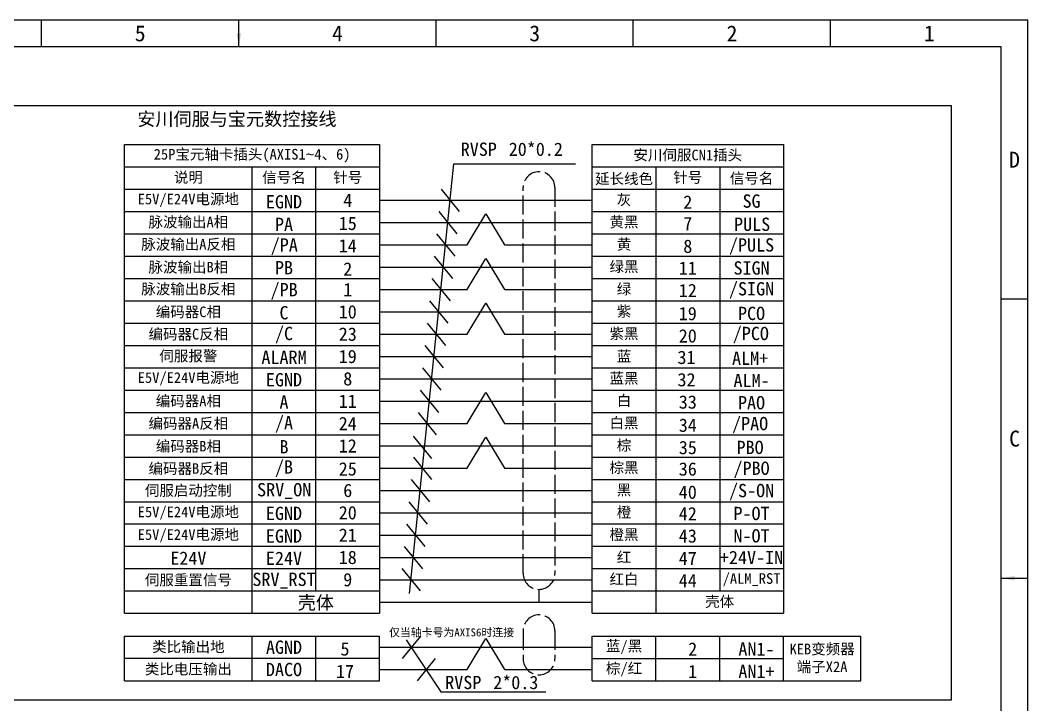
# Model space of a CAD drawing. Header units: millimetres. Extents: x 547 to 2149, y 622 to 1790.
# Drawn here: x 654.1 to 843.7, y 943.6 to 1072.4 of the extents above; entities that cross this region are included whole.
import ezdxf

# ---------------------------------------------------------------- set-up
doc = ezdxf.new("R2010")
doc.units = ezdxf.units.MM
doc.linetypes.add('ACAD_ISO02W100', pattern=[15, 12, -3])
for name, color, linetype in [('中文标注', 3, 'Continuous'), ('仅图框使用', 7, 'Continuous'), ('元器件与线路', 7, 'Continuous'), ('文字标注特殊', 2, 'Continuous'), ('英文数字标注', 3, 'Continuous'), ('虚线', 7, 'ACAD_ISO02W100')]:
    doc.layers.add(name, color=color, linetype=linetype)
doc.styles.get("Standard").update_dxf_attribs({"font": 'txt', "bigfont": 'gbcbig.shx'})
doc.dimstyles.new('ISO-25', dxfattribs={"dimtxt": 2.5, "dimasz": 2.5, "dimexe": 1.25, "dimexo": 0.625, "dimtad": 1, "dimtxsty": 'Standard', "dimcen": 2.5, "dimadec": 0, "dimazin": 0, "dimtfac": 1, "dimtmove": 0, "dimatfit": 3, "dimfxl": 0, "dimarcsym": 0})

msp = doc.modelspace()

# ---------------------------------------------------------------- linework, layer by layer
at = {"layer": '仅图框使用'}
for p, q in [((843.73, 1072.38), (546.73, 1072.38)), ((658.11, 1067.38), (658.11, 1072.38)), ((732.36, 1067.38), (732.36, 1072.38)), ((769.48, 1067.38), (769.48, 1072.38)), ((806.61, 1067.38), (806.61, 1072.38)), ((843.73, 862.38), (843.73, 1072.38)), ((838.73, 1067.38), (551.73, 1067.38)), ((838.73, 867.38), (838.73, 1067.38)), ((843.73, 1019.88), (838.73, 1019.88))]:
    msp.add_line(p, q, dxfattribs=at)
at = {"layer": '元器件与线路'}
for p, q in [((673.73, 1048.99), (721.73, 1048.99)), ((673.73, 960.79), (673.73, 1048.99)), ((721.73, 1048.99), (721.73, 960.79)), ((761.73, 1048.99), (773.73, 1048.99)), ((761.73, 960.79), (761.73, 1048.99)), ((773.73, 1048.99), (785.73, 1048.99)), ((785.73, 1048.99), (797.73, 1048.99)), ((797.73, 1048.99), (797.73, 960.79)), ((673.73, 1044.79), (721.73, 1044.79)), ((697.73, 960.79), (697.73, 1044.79)), ((709.73, 964.99), (709.73, 1044.79)), ((761.73, 1044.79), (797.73, 1044.79)), ((773.73, 1044.79), (773.73, 960.79)), ((785.73, 1044.79), (785.73, 964.99)), ((673.73, 1040.59), (721.73, 1040.59)), ((761.73, 1040.59), (797.73, 1040.59)), ((721.73, 1038.49), (761.73, 1038.49)), ((673.73, 1036.39), (721.73, 1036.39)), ((761.73, 1036.39), (797.73, 1036.39)), ((721.73, 1034.29), (761.73, 1034.29)), ((673.73, 1032.19), (721.73, 1032.19)), ((761.73, 1032.19), (797.73, 1032.19)), ((721.73, 1030.09), (738.23, 1030.09)), ((745.23, 1030.09), (761.73, 1030.09)), ((673.73, 1027.99), (721.73, 1027.99)), ((761.73, 1027.99), (797.73, 1027.99)), ((721.73, 1025.89), (761.73, 1025.89)), ((673.73, 1023.79), (721.73, 1023.79)), ((761.73, 1023.79), (797.73, 1023.79)), ((721.73, 1021.69), (738.23, 1021.69)), ((745.23, 1021.69), (761.73, 1021.69)), ((673.73, 1019.59), (721.73, 1019.59)), ((761.73, 1019.59), (797.73, 1019.59)), ((721.73, 1017.49), (761.73, 1017.49)), ((673.73, 1015.39), (721.73, 1015.39)), ((761.73, 1015.39), (797.73, 1015.39)), ((721.73, 1013.29), (738.23, 1013.29)), ((745.23, 1013.29), (761.73, 1013.29)), ((673.73, 1011.19), (721.73, 1011.19)), ((761.73, 1011.19), (797.73, 1011.19)), ((721.73, 1009.09), (761.73, 1009.09)), ((673.73, 1006.99), (721.73, 1006.99)), ((761.73, 1006.99), (797.73, 1006.99)), ((721.73, 1004.89), (761.73, 1004.89)), ((673.73, 1002.79), (721.73, 1002.79)), ((761.73, 1002.79), (797.73, 1002.79)), ((721.73, 1000.69), (761.73, 1000.69)), ((673.73, 998.59), (721.73, 998.59)), ((761.73, 998.59), (797.73, 998.59)), ((721.73, 996.49), (738.23, 996.49)), ((745.23, 996.49), (761.73, 996.49)), ((673.73, 994.39), (721.73, 994.39)), ((761.73, 994.39), (797.73, 994.39)), ((721.73, 992.29), (761.73, 992.29)), ((673.73, 990.19), (721.73, 990.19)), ((761.73, 990.19), (797.73, 990.19)), ((721.73, 988.09), (738.23, 988.09)), ((745.23, 988.09), (761.73, 988.09)), ((673.73, 985.99), (721.73, 985.99)), ((761.73, 985.99), (797.73, 985.99)), ((721.73, 983.89), (761.73, 983.89)), ((673.73, 981.79), (721.73, 981.79)), ((761.73, 981.79), (797.73, 981.79)), ((773.73, 981.79), (773.73, 977.59)), ((721.73, 979.69), (761.73, 979.69)), ((673.73, 977.59), (721.73, 977.59)), ((761.73, 977.59), (797.73, 977.59)), ((773.73, 977.59), (773.73, 973.39)), ((721.73, 975.49), (761.73, 975.49)), ((673.73, 973.39), (721.73, 973.39)), ((761.73, 973.39), (797.73, 973.39)), ((773.73, 973.39), (773.73, 969.19)), ((721.73, 971.29), (761.73, 971.29)), ((673.73, 969.19), (721.73, 969.19)), ((761.73, 969.19), (797.73, 969.19)), ((773.73, 969.19), (773.73, 964.99)), ((721.73, 967.09), (761.73, 967.09)), ((673.73, 964.99), (721.73, 964.99)), ((751.73, 962.89), (751.73, 965.29)), ((761.73, 964.99), (797.73, 964.99)), ((721.73, 962.89), (761.73, 962.89)), ((673.73, 960.79), (721.73, 960.79)), ((761.73, 960.79), (797.73, 960.79)), ((673.73, 956.49), (721.73, 956.49)), ((673.73, 948.09), (673.73, 956.49)), ((697.73, 948.09), (697.73, 956.49)), ((709.73, 948.09), (709.73, 956.49)), ((721.73, 948.09), (721.73, 956.49)), ((761.73, 948.09), (761.73, 956.49)), ((761.73, 956.49), (812.29, 956.49)), ((773.73, 948.09), (773.73, 956.49)), ((785.73, 948.09), (785.73, 956.49)), ((797.73, 948.09), (797.73, 956.49)), ((812.29, 948.09), (812.29, 956.49)), ((721.73, 954.39), (761.73, 954.39)), ((721.73, 952.29), (673.73, 952.29)), ((761.73, 952.29), (797.73, 952.29)), ((721.73, 950.19), (738.23, 950.19)), ((745.23, 950.19), (761.73, 950.19)), ((673.73, 948.09), (721.73, 948.09)), ((761.73, 948.09), (812.29, 948.09))]:
    msp.add_line(p, q, dxfattribs=at)
msp.add_lwpolyline([(829.35, 1056.24), (560.39, 1056.24), (560.39, 944.5), (829.35, 944.5)], close=True, dxfattribs=at)
for points in [[(738.23, 1030.09), (741.69, 1035.94), (745.23, 1030.09)], [(738.23, 1021.69), (741.69, 1027.54), (745.23, 1021.69)], [(738.23, 1013.29), (741.69, 1019.14), (745.23, 1013.29)], [(738.23, 996.49), (741.69, 1002.34), (745.23, 996.49)], [(738.23, 988.09), (741.69, 993.94), (745.23, 988.09)], [(738.23, 950.19), (741.69, 956.04), (745.23, 950.19)]]:
    msp.add_lwpolyline(points, dxfattribs=at)
at = {"layer": '英文数字标注', "color": 4}
for p, q in [((727.38, 964.52), (735.71, 1045.34)), ((735.71, 1045.34), (758.57, 1045.34)), ((733.29, 1040.59), (736.73, 1036.39)), ((732.86, 1036.39), (736.29, 1032.19)), ((732.42, 1032.19), (735.86, 1027.99)), ((731.99, 1027.99), (735.43, 1023.79)), ((731.56, 1023.79), (734.99, 1019.59)), ((731.12, 1019.59), (734.56, 1015.39)), ((730.69, 1015.39), (734.13, 1011.19)), ((730.26, 1011.19), (733.69, 1006.99)), ((729.82, 1006.99), (733.26, 1002.79)), ((729.39, 1002.79), (732.83, 998.59)), ((728.96, 998.59), (732.39, 994.39)), ((728.06, 994.09), (731.5, 989.89)), ((728.09, 990.14), (731.52, 985.94)), ((727.65, 985.94), (731.09, 981.74)), ((727.22, 981.74), (730.66, 977.54)), ((726.79, 977.54), (730.22, 973.34)), ((726.35, 973.34), (729.79, 969.14)), ((725.93, 969.19), (729.36, 964.99)), ((729.41, 956.49), (725.98, 952.29)), ((726.75, 955.8), (733.26, 946.03)), ((732.21, 952.29), (728.77, 948.09)), ((733.26, 946.03), (753.02, 946.03))]:
    msp.add_line(p, q, dxfattribs=at)
at = {"layer": '虚线', "ltscale": 0.3}
for p, q in [((748.73, 968.29), (748.73, 1040.87)), ((754.73, 1040.87), (754.73, 968.29)), ((748.73, 957.49), (748.73, 952.21)), ((754.73, 957.49), (754.73, 952.26))]:
    msp.add_line(p, q, dxfattribs=at)
for centre, start, end in [((751.73, 1040.87), 0, 180), ((751.73, 968.29), 180, 0), ((751.73, 957.49), 0, 180), ((751.73, 952.21), 180, 0)]:
    msp.add_arc(centre, 3, start, end, dxfattribs=at)

# ---------------------------------------------------------------- texts
at = {"layer": '中文标注', "attachment_point": 5}
for s, insert, char_height, width in [('{\\fSimSun|b0|i0|c134|p2;安川伺服与宝元数控接线}', (694.87, 1053.63), 2.5, 268.9576), ('{\\fSimSun|b0|i0|c134|p2;25P宝元轴卡插头(AXIS1\\f@Arial Unicode MS|b0|i0|c134|p34;~\\fSimSun|b0|i0|c134|p2;4、6)}', (697.73, 1046.89), 2, 48), ('{\\fSimSun|b0|i0|c134|p2;安川伺服CN1插头}', (779.73, 1046.89), 2, 36), ('{\\fSimSun|b0|i0|c134|p2;说明}', (685.73, 1042.69), 2, 24), ('{\\fSimSun|b0|i0|c134|p2;信号名}', (703.73, 1042.69), 2, 12), ('{\\fSimSun|b0|i0|c134|p2;针号}', (715.73, 1042.69), 2, 12), ('{\\fSimSun|b0|i0|c134|p2;延长线色}', (767.73, 1042.43), 2, 12), ('{\\fSimSun|b0|i0|c134|p2;针号}', (779.73, 1042.69), 2, 12), ('{\\fSimSun|b0|i0|c134|p2;信号名}', (791.73, 1042.52), 2, 12), ('{\\fSimSun|b0|i0|c134|p2;脉波输出A相}', (685.73, 1034.29), 2, 24), ('{\\fSimSun|b0|i0|c134|p2;黄黑}', (767.73, 1034.29), 2, 12), ('{\\fSimSun|b0|i0|c134|p2;脉波输出A反相}', (685.73, 1030.09), 2, 24), ('{\\fSimSun|b0|i0|c134|p2;黄}', (767.73, 1030.09), 2, 12), ('{\\fSimSun|b0|i0|c134|p2;编码器C相}', (685.73, 1017.4), 2, 24), ('{\\fSimSun|b0|i0|c134|p2;紫}', (767.73, 1017.49), 2, 12), ('{\\fSimSun|b0|i0|c134|p2;编码器C反相}', (685.73, 1013.2), 2, 24), ('{\\fSimSun|b0|i0|c134|p2;紫黑}', (767.73, 1013.29), 2, 12), ('{\\fSimSun|b0|i0|c134|p2;编码器A相}', (685.73, 1000.62), 2, 24), ('{\\fSimSun|b0|i0|c134|p2;白}', (767.73, 1000.69), 2, 12), ('{\\fSimSun|b0|i0|c134|p2;编码器A反相}', (685.73, 996.4), 2, 24), ('{\\fSimSun|b0|i0|c134|p2;白黑}', (767.73, 996.49), 2, 12), ('{\\fSimSun|b0|i0|c134|p2;伺服启动控制}', (685.73, 983.79), 2, 24), ('{\\fSimSun|b0|i0|c134|p2;黑}', (767.73, 983.89), 2, 12), ('{\\fSimSun|b0|i0|c134|p2;红}', (767.73, 971.29), 2, 12), ('{\\fSimSun|b0|i0|c134|p2;壳体}', (709.73, 962.64), 2.5, 24), ('{\\fSimSun|b0|i0|c134|p2;壳体}', (785.73, 962.89), 2, 24), ('{\\fSimSun|b0|i0|c134|p2;蓝/黑}', (767.73, 954.39), 2, 12), ('{\\fSimSun|b0|i0|c134|p2;类比输出地}', (685.73, 954.39), 2, 24), ('{\\fSimSun|b0|i0|c134|p2;KEB变频器端子X2A}', (805.01, 952.29), 2, 14.558), ('{\\fSimSun|b0|i0|c134|p2;类比电压输出}', (685.73, 950.19), 2, 24), ('{\\fSimSun|b0|i0|c134|p2;棕/红}', (767.73, 950.19), 2, 12)]:
    msp.add_mtext(s, dxfattribs=dict(at, insert=insert, char_height=char_height, width=width))
at = {"layer": '中文标注', "color": 6, "char_height": 2, "attachment_point": 5}
for s, insert, width in [('{\\fSimSun|b0|i0|c134|p2;E5V/E24V电源地}', (685.73, 1038.49), 24), ('{\\fSimSun|b0|i0|c134|p2;灰}', (767.73, 1038.49), 12), ('{\\fSimSun|b0|i0|c134|p2;脉波输出B相}', (685.73, 1025.8), 24), ('{\\fSimSun|b0|i0|c134|p2;绿黑}', (767.73, 1025.89), 12), ('{\\fSimSun|b0|i0|c134|p2;脉波输出B反相}', (685.73, 1021.69), 24), ('{\\fSimSun|b0|i0|c134|p2;绿}', (767.73, 1021.69), 12), ('{\\fSimSun|b0|i0|c134|p2;伺服报警}', (685.73, 1009.09), 24), ('{\\fSimSun|b0|i0|c134|p2;蓝}', (767.73, 1009.09), 12), ('{\\fSimSun|b0|i0|c134|p2;E5V/E24V电源地}', (685.73, 1004.89), 24), ('{\\fSimSun|b0|i0|c134|p2;蓝黑}', (767.73, 1004.89), 12), ('{\\fSimSun|b0|i0|c134|p2;编码器B相}', (685.73, 992.12), 24), ('{\\fSimSun|b0|i0|c134|p2;棕}', (767.73, 992.29), 12), ('{\\fSimSun|b0|i0|c134|p2;编码器B反相}', (685.73, 987.92), 24), ('{\\fSimSun|b0|i0|c134|p2;棕黑}', (767.73, 988.09), 12), ('{\\fSimSun|b0|i0|c134|p2;E5V/E24V电源地}', (685.73, 979.62), 24), ('{\\fSimSun|b0|i0|c134|p2;橙}', (767.73, 979.69), 12), ('{\\fSimSun|b0|i0|c134|p2;E5V/E24V电源地}', (685.73, 975.36), 24), ('{\\fSimSun|b0|i0|c134|p2;橙黑}', (767.73, 975.49), 12), ('{\\fSimSun|b0|i0|c134|p2;红白}', (767.73, 967.09), 12)]:
    msp.add_mtext(s, dxfattribs=dict(at, insert=insert, width=width))
at = {"layer": '仅图框使用', "char_height": 3, "attachment_point": 5}
for s, insert, width in [('{\\fSimSun|b0|i0|c134|p2;5}', (676.67, 1069.88), 37.125), ('{\\fSimSun|b0|i0|c134|p2;4}', (713.8, 1069.88), 37.125), ('{\\fSimSun|b0|i0|c134|p2;3}', (750.92, 1069.88), 37.125), ('{\\fSimSun|b0|i0|c134|p2;2}', (788.05, 1069.88), 37.125), ('{\\fSimSun|b0|i0|c134|p2;1}', (825.17, 1069.88), 37.125), ('{\\fSimSun|b0|i0|c134|p2;D}', (841.23, 1046.13), 5), ('{\\fSimSun|b0|i0|c134|p2;C}', (841.23, 993.63), 5)]:
    msp.add_mtext(s, dxfattribs=dict(at, insert=insert, width=width))
at = {"layer": '文字标注特殊', "insert": (735.27, 957.11), "char_height": 1.5, "width": 26.7499, "attachment_point": 5}
msp.add_mtext('{\\fSimSun|b0|i0|c134|p2;仅当轴卡号为AXIS6时连接}', dxfattribs=at)
at = {"layer": '英文数字标注', "color": 4, "char_height": 2.5, "width": 25.4349, "attachment_point": 1}
for s, insert in [('{\\fSimSun|b0|i0|c134|p2;RVSP} {\\fSimSun|b0|i0|c134|p2;20*0.2}', (736.99, 1049.35)), ('{\\fSimSun|b0|i0|c134|p2;RVSP} {\\fSimSun|b0|i0|c134|p2;2*0.3}', (734.07, 949.02))]:
    msp.add_mtext(s, dxfattribs=dict(at, insert=insert))
at = {"layer": '英文数字标注', "color": 6, "attachment_point": 5}
for s, insert, char_height, width in [('{\\fSimSun|b0|i0|c134|p2;EGND}', (703.73, 1038.19), 2.5, 12), ('{\\fSimSun|b0|i0|c134|p2;4}', (715.73, 1038.49), 2.5, 12), ('{\\fSimSun|b0|i0|c134|p2;2}', (779.73, 1038.15), 2.5, 12), ('{\\fSimSun|b0|i0|c134|p2;SG}', (791.73, 1038.32), 2.5, 12), ('{\\fSimSun|b0|i0|c134|p2;PB}', (703.73, 1025.81), 2.5, 12), ('{\\fSimSun|b0|i0|c134|p2;2}', (715.73, 1025.56), 2.5, 12), ('{\\fSimSun|b0|i0|c134|p2;11}', (779.73, 1025.72), 2.5, 12), ('{\\fSimSun|b0|i0|c134|p2;SIGN}', (791.73, 1025.74), 2.5, 12), ('{\\fSimSun|b0|i0|c134|p2;/PB}', (703.76, 1021.38), 2.5, 12), ('{\\fSimSun|b0|i0|c134|p2;1}', (715.73, 1021.69), 2.5, 12), ('{\\fSimSun|b0|i0|c134|p2;12}', (779.73, 1021.52), 2.5, 12), ('{\\fSimSun|b0|i0|c134|p2;/SIGN}', (791.73, 1021.54), 2.5, 12), ('{\\fSimSun|b0|i0|c134|p2;ALARM}', (703.73, 1008.95), 2.5, 12), ('{\\fSimSun|b0|i0|c134|p2;19}', (715.73, 1009.09), 2.5, 12), ('{\\fSimSun|b0|i0|c134|p2;31}', (779.49, 1008.92), 2.5, 12.4901), ('{\\fSimSun|b0|i0|c134|p2;ALM+}', (791.46, 1008.78), 2.5, 12), ('{\\fSimSun|b0|i0|c134|p2;EGND}', (703.73, 1004.71), 2.5, 12), ('{\\fSimSun|b0|i0|c134|p2;8}', (715.73, 1004.89), 2.5, 12), ('{\\fSimSun|b0|i0|c134|p2;32}', (779.49, 1004.72), 2.5, 12.4901), ('{\\fSimSun|b0|i0|c134|p2;ALM-}', (791.73, 1004.59), 2.5, 12), ('{\\fSimSun|b0|i0|c134|p2;B}', (703.73, 992.12), 2.5, 12), ('{\\fSimSun|b0|i0|c134|p2;12}', (715.73, 992.29), 2.5, 12), ('{\\fSimSun|b0|i0|c134|p2;35}', (779.73, 991.96), 2.5, 12), ('{\\fSimSun|b0|i0|c134|p2;PBO}', (791.46, 991.98), 2.5, 12), ('{\\fSimSun|b0|i0|c134|p2;/B}', (703.73, 988.01), 2.5, 12), ('{\\fSimSun|b0|i0|c134|p2;25}', (715.73, 987.93), 2.5, 12), ('{\\fSimSun|b0|i0|c134|p2;36}', (779.73, 987.92), 2.5, 12), ('{\\fSimSun|b0|i0|c134|p2;/PBO}', (791.74, 987.78), 2.5, 12), ('{\\fSimSun|b0|i0|c134|p2;EGND}', (703.73, 979.57), 2.5, 12), ('{\\fSimSun|b0|i0|c134|p2;20}', (715.73, 979.69), 2.5, 12), ('{\\fSimSun|b0|i0|c134|p2;42}', (779.73, 979.52), 2.5, 12), ('{\\fSimSun|b0|i0|c134|p2;P-OT}', (791.73, 979.55), 2.5, 12), ('{\\fSimSun|b0|i0|c134|p2;EGND}', (703.73, 975.31), 2.5, 12), ('{\\fSimSun|b0|i0|c134|p2;21}', (715.73, 975.49), 2.5, 12), ('{\\fSimSun|b0|i0|c134|p2;43}', (779.73, 975.32), 2.5, 12), ('{\\fSimSun|b0|i0|c134|p2;N-OT}', (791.73, 975.34), 2.5, 12), ('{\\fSimSun|b0|i0|c134|p2;伺服重置信号}', (685.73, 966.96), 2, 24), ('{\\fSimSun|b0|i0|c134|p2;\\H0.8333x;SRV_RST}', (703.73, 966.94), 3, 12), ('{\\fSimSun|b0|i0|c134|p2;9}', (715.73, 967.09), 2.5, 12), ('{\\fSimSun|b0|i0|c134|p2;44}', (779.73, 966.92), 2.5, 12), ('{\\fSimSun|b0|i0|c134|p2;/ALM_RST}', (791.73, 967.09), 2, 12)]:
    msp.add_mtext(s, dxfattribs=dict(at, insert=insert, char_height=char_height, width=width))
at = {"layer": '英文数字标注', "attachment_point": 5}
for s, insert, char_height, width in [('{\\fSimSun|b0|i0|c134|p2;PA}', (703.73, 1033.96), 2.5, 12), ('{\\fSimSun|b0|i0|c134|p2;15}', (715.73, 1034.13), 2.5, 12), ('{\\fSimSun|b0|i0|c134|p2;7}', (779.73, 1034.09), 2.5, 12), ('{\\fSimSun|b0|i0|c134|p2;PULS}', (791.84, 1033.96), 2.5, 12), ('{\\fSimSun|b0|i0|c134|p2;/PA}', (703.79, 1029.78), 2.5, 12), ('{\\fSimSun|b0|i0|c134|p2;14}', (715.73, 1029.93), 2.5, 12), ('{\\fSimSun|b0|i0|c134|p2;8}', (779.73, 1029.83), 2.5, 12), ('{\\fSimSun|b0|i0|c134|p2;/PULS}', (791.73, 1029.79), 2.5, 12), ('{\\fSimSun|b0|i0|c134|p2;C}', (703.73, 1017.32), 2.5, 12), ('{\\fSimSun|b0|i0|c134|p2;10}', (715.73, 1017.49), 2.5, 12), ('{\\fSimSun|b0|i0|c134|p2;PCO}', (791.73, 1017.19), 2.5, 12), ('{\\fSimSun|b0|i0|c134|p2;19}', (779.73, 1017.16), 2.5, 12), ('{\\fSimSun|b0|i0|c134|p2;/C}', (703.73, 1013.13), 2.5, 12), ('{\\fSimSun|b0|i0|c134|p2;/PCO}', (791.6, 1013.13), 2.5, 11.7327), ('{\\fSimSun|b0|i0|c134|p2;23}', (715.73, 1013.29), 2.5, 12), ('{\\fSimSun|b0|i0|c134|p2;20}', (779.73, 1012.96), 2.5, 12), ('{\\fSimSun|b0|i0|c134|p2;A}', (703.73, 1000.52), 2.5, 12), ('{\\fSimSun|b0|i0|c134|p2;11}', (715.73, 1000.69), 2.5, 12), ('{\\fSimSun|b0|i0|c134|p2;33}', (779.73, 1000.52), 2.5, 12), ('{\\fSimSun|b0|i0|c134|p2;PAO}', (791.73, 1000.39), 2.5, 12), ('{\\fSimSun|b0|i0|c134|p2;/A}', (703.73, 996.33), 2.5, 12), ('{\\fSimSun|b0|i0|c134|p2;24}', (715.73, 996.49), 2.5, 12), ('{\\fSimSun|b0|i0|c134|p2;/PAO}', (791.46, 996.18), 2.5, 12), ('{\\fSimSun|b0|i0|c134|p2;34}', (779.73, 996.16), 2.5, 12), ('{\\fSimSun|b0|i0|c134|p2;SRV_ON}', (703.77, 983.8), 2.5, 12), ('{\\fSimSun|b0|i0|c134|p2;6}', (715.73, 983.89), 2.5, 12), ('{\\fSimSun|b0|i0|c134|p2;40}', (779.73, 983.56), 2.5, 12), ('{\\fSimSun|b0|i0|c134|p2;/S-ON}', (791.74, 983.58), 2.5, 12), ('{\\fSimSun|b0|i0|c134|p2;E24V}', (685.73, 971.16), 2.4999, 24), ('{\\fSimSun|b0|i0|c134|p2;\\H0.8333x;E24V}', (703.73, 971.14), 3, 12), ('{\\fSimSun|b0|i0|c134|p2;\\H0.8333x;E24V}', (703.73, 971.14), 3, 12), ('{\\fSimSun|b0|i0|c134|p2;18}', (715.73, 971.29), 2.5, 12), ('{\\fSimSun|b0|i0|c134|p2;18}', (715.73, 971.29), 2.5, 12), ('{\\fSimSun|b0|i0|c134|p2;47}', (779.73, 971.12), 2.5, 12), ('{\\fSimSun|b0|i0|c134|p2;+24V-IN}', (791.73, 971.29), 2.5, 12), ('{\\fSimSun|b0|i0|c134|p2;\\H0.8333x;AGND}', (703.73, 954.39), 3, 12), ('{\\fSimSun|b0|i0|c134|p2;5}', (715.21, 954.06), 2.5, 12), ('{\\fSimSun|b0|i0|c134|p2;2}', (780.65, 954.05), 2.5, 12), ('{\\fSimSun|b0|i0|c134|p2;AN1-}', (792.65, 954.05), 2.5, 12), ('{\\fSimSun|b0|i0|c134|p2;\\H0.8333x;DACO}', (703.73, 950.19), 3, 12), ('{\\fSimSun|b0|i0|c134|p2;17}', (715.21, 949.86), 2.5, 12), ('{\\fSimSun|b0|i0|c134|p2;1}', (780.65, 949.85), 2.5, 12), ('{\\fSimSun|b0|i0|c134|p2;AN1+}', (792.65, 949.85), 2.5, 12)]:
    msp.add_mtext(s, dxfattribs=dict(at, insert=insert, char_height=char_height, width=width))

# ---------------------------------------------------------------- leaders
at = {"layer": '仅图框使用'}
for points in [[(695.23, 1067.38), (695.23, 1072.38)], [(838.73, 967.38), (843.73, 967.38)]]:
    msp.add_leader(points, dimstyle='ISO-25', override={"dimgap": 0.625, "dimtad": 0}, dxfattribs=at)

doc.saveas('drawing.dxf')
